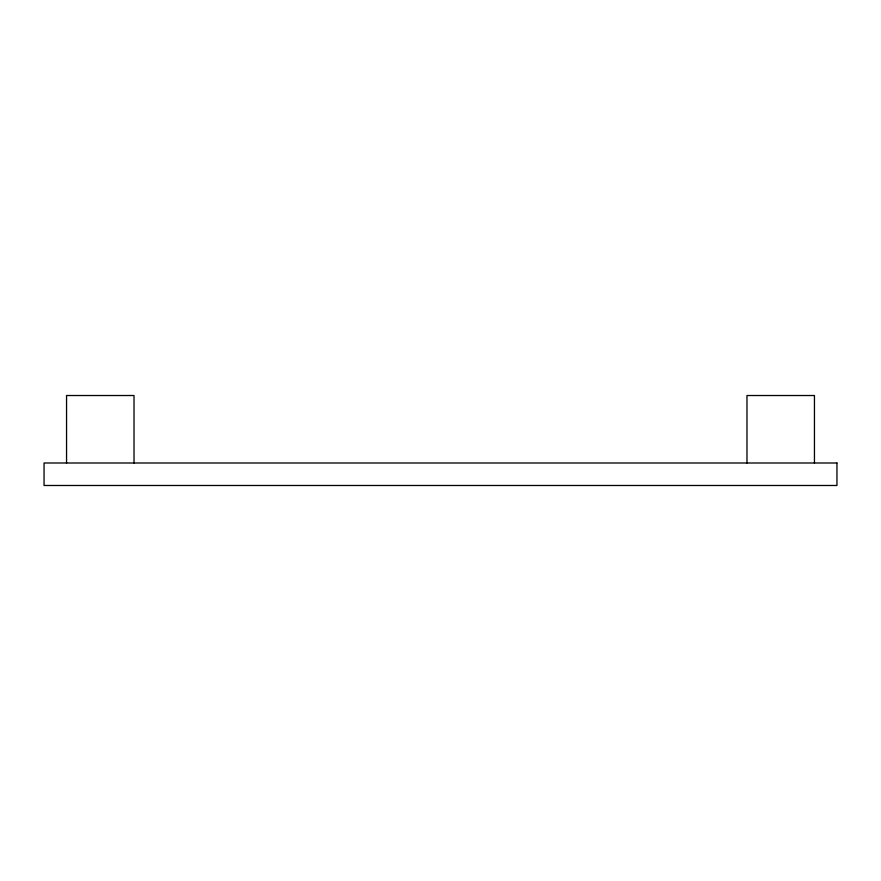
<?xml version="1.0" encoding="UTF-8"?>
<svg xmlns="http://www.w3.org/2000/svg" width="881" height="881" viewBox="0 0 881 881"><rect width="100%" height="100%" fill="white"/><g stroke="black" fill="none" stroke-linecap="round" stroke-linejoin="round"><path stroke-width="1.32" d="M814.451 462.999L814.451 395.514L746.978 395.514L746.978 462.999M134.022 462.999L134.022 395.514L66.549 395.514L66.549 462.999M836.95 462.999L44.05 462.999L44.05 485.486L836.95 485.486L836.95 462.999"/></g></svg>
